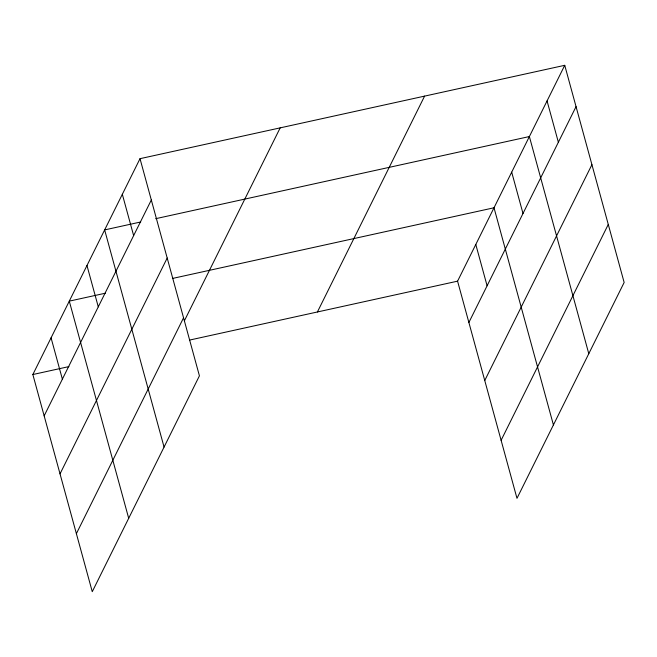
<?xml version="1.0" encoding="UTF-8"?>
<svg xmlns="http://www.w3.org/2000/svg" width="657" height="657" viewBox="0 0 657 657"><rect width="100%" height="100%" fill="white"/><g stroke="black" fill="none" stroke-linecap="round" stroke-linejoin="round"><path stroke-width="0.99" d="M140.015 158.674L199.424 375.837L92.259 591.686L32.85 374.531L140.015 158.674L564.741 65.314L624.15 282.469L516.985 498.326L457.576 281.163L564.741 65.314M44.159 415.848L151.324 199.999M60.025 473.878L167.198 258.029M76.384 533.656L183.549 317.807M184.395 320.78L280.178 127.869M317.413 311.976L424.586 96.127M468.876 322.488L576.049 106.639M484.751 380.518L591.924 164.661M501.11 440.297L608.275 224.448M140.697 221.984L104.652 229.909L164.061 447.064M155.709 218.682L529.378 136.549L588.787 353.704M105.325 293.219L69.289 301.136L128.698 518.299M172.405 278.469L494.015 207.776L553.416 424.931M32.85 374.531L68.895 366.606M189.824 340.022L457.576 281.163M547.059 100.932L558.368 142.257M511.696 172.159L522.997 213.484M475.791 244.47L487.1 285.795M122.333 194.291L133.642 235.617M86.97 265.527L98.279 306.844M51.065 337.829L62.374 379.155"/></g></svg>
